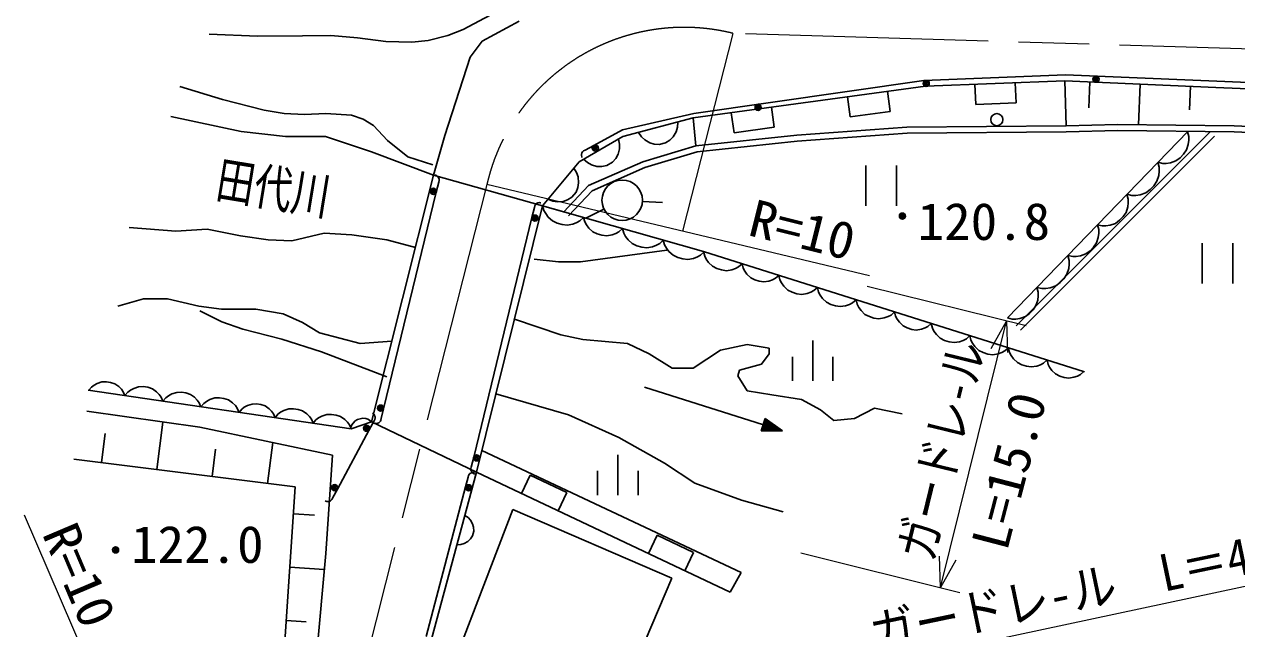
# Model space of a CAD drawing. Units: millimetres, scale not verified. Extents: x 40000 to 680000, y 20000 to 380000.
# Drawn here: x 167410 to 227336, y 298054 to 327914 of the extents above; entities that cross this region are included whole.
import ezdxf
from ezdxf.enums import TextEntityAlignment as Align

# ---------------------------------------------------------------- set-up
doc = ezdxf.new("R2010")
doc.units = ezdxf.units.MM
doc.header["$LTSCALE"] = 1000
doc.linetypes.add('CHAIN', pattern=[18.5, 12, -1.5, 3.5, -1.5])
for name, color, linetype, lineweight in [('M-BGD', 7, 'Continuous', 25), ('M-BMK', 2, 'CHAIN', 13), ('M-STR-HTXT', 7, 'Continuous', 13)]:
    doc.layers.add(name, color=color, linetype=linetype, lineweight=lineweight)
doc.layers.add('M-BMK-HTXT', color=7, linetype='Continuous')
doc.styles.add('ＭＳ ゴシック', font='')
doc.styles.get('ＭＳ ゴシック').set_extended_font_data('MS Gothic')

msp = doc.modelspace()

# ---------------------------------------------------------------- linework, layer by layer
at = {"layer": 'M-BGD'}
for p, q in [((191872, 328067), (190037, 327074)), ((190037, 327074), (189441, 326281)), ((189441, 326281), (188201, 322412)), ((211867, 325137), (218877, 325409)), ((218877, 325409), (237190, 324648)), ((200475, 323285), (211950, 324859)), ((200510, 323507), (211867, 325137)), ((211950, 324859), (218835, 325121)), ((214394, 324952), (214432, 323953)), ((216430, 324029), (216392, 325028)), ((218835, 325121), (226295, 324794)), ((218835, 325121), (218901, 322892)), ((220079, 325067), (220022, 323779)), ((222565, 324957), (222477, 322946)), ((225052, 324848), (225001, 323690)), ((208091, 324330), (208227, 323339)), ((210208, 323611), (210072, 324602)), ((226295, 324794), (238230, 324269)), ((204470, 322824), (204335, 323815)), ((208227, 323339), (210208, 323611)), ((214432, 323953), (216430, 324029)), ((174660, 323354), (178132, 322610)), ((196977, 322691), (200510, 323507)), ((197000, 322367), (200475, 323285)), ((199688, 322829), (199704, 323082)), ((200475, 323285), (200606, 321908)), ((200606, 321908), (200475, 323285)), ((202353, 323543), (202489, 322552)), ((178132, 322610), (180314, 322362)), ((188201, 322412), (187643, 320461)), ((195565, 321931), (196977, 322691)), ((197771, 322571), (197909, 322359)), ((199481, 322361), (199623, 322605)), ((199623, 322605), (199688, 322829)), ((205590, 322433), (200606, 321908)), ((205590, 322433), (200606, 321908)), ((202489, 322552), (204470, 322824)), ((211032, 322826), (205590, 322433)), ((211032, 322826), (205590, 322433)), ((211044, 322526), (205616, 322134)), ((218901, 322892), (211032, 322826)), ((218901, 322892), (211032, 322826)), ((218906, 322592), (211044, 322526)), ((215998, 313405), (224911, 322618)), ((226026, 322605), (216434, 313017)), ((221443, 322957), (218901, 322892)), ((221451, 322658), (218906, 322592)), ((227213, 322892), (221443, 322957)), ((227205, 322592), (221451, 322658)), ((224961, 322368), (224898, 322604)), ((231912, 322396), (227205, 322592)), ((231935, 322695), (227213, 322892)), ((180314, 322362), (182299, 322362)), ((182299, 322362), (184580, 321618)), ((194836, 321121), (197000, 322367)), ((195124, 321694), (195565, 321931)), ((196835, 321995), (196784, 322243)), ((196831, 321762), (196835, 321995)), ((197909, 322359), (198076, 322197)), ((200606, 321908), (197983, 321121)), ((200606, 321908), (197983, 321121)), ((198076, 322197), (198321, 322054)), ((198321, 322054), (198545, 321989)), ((198545, 321989), (198797, 321973)), ((198797, 321973), (199107, 322055)), ((199107, 322055), (199318, 322194)), ((199318, 322194), (199481, 322361)), ((205616, 322134), (200666, 321613)), ((226238, 322393), (216646, 312805)), ((224853, 321712), (224938, 321981)), ((224938, 321981), (224964, 322190)), ((224964, 322190), (224961, 322368)), ((184580, 321618), (187643, 320461)), ((194949, 321429), (194952, 321487)), ((194960, 321366), (194949, 321429)), ((194952, 321487), (194972, 321555)), ((194979, 321331), (194960, 321366)), ((194972, 321555), (195002, 321605)), ((195002, 321605), (195054, 321656)), ((195051, 321245), (195240, 321077)), ((195054, 321656), (195124, 321694)), ((196476, 321096), (196644, 321285)), ((196644, 321285), (196757, 321489)), ((196757, 321489), (196831, 321762)), ((200666, 321613), (198087, 320839)), ((224327, 321169), (224533, 321321)), ((224533, 321321), (224708, 321502)), ((224708, 321502), (224853, 321712)), ((193030, 318950), (194836, 321121)), ((194706, 320590), (194573, 320805)), ((195240, 321077), (195444, 320964)), ((197983, 321121), (195295, 319941)), ((197983, 321121), (195295, 319941)), ((195444, 320964), (195717, 320890)), ((198087, 320839), (195472, 319691)), ((195717, 320890), (195950, 320886)), ((195950, 320886), (196198, 320937)), ((196198, 320937), (196476, 321096)), ((209001, 320943), (209001, 318943)), ((210521, 318943), (210521, 320943)), ((223504, 320847), (223437, 321095)), ((223437, 321095), (223676, 321039)), ((223479, 320442), (223507, 320660)), ((223507, 320660), (223504, 320847)), ((223676, 321039), (223854, 321042)), ((223854, 321042), (224061, 321076)), ((224061, 321076), (224327, 321169)), ((187643, 320461), (184572, 308276)), ((193030, 318950), (187643, 320461)), ((187722, 320461), (187761, 320452)), ((187761, 320452), (187815, 320418)), ((187894, 320110), (187776, 319625)), ((187815, 320418), (187856, 320377)), ((187856, 320377), (187893, 320317)), ((187893, 320317), (187910, 320261)), ((187913, 320188), (187894, 320110)), ((187910, 320261), (187913, 320188)), ((194783, 320370), (194706, 320590)), ((194773, 319858), (194809, 320088)), ((194809, 320088), (194783, 320370)), ((223239, 319940), (223391, 320161)), ((223391, 320161), (223479, 320442)), ((187776, 319625), (185168, 308919)), ((195295, 319941), (194083, 318651)), ((195295, 319941), (194083, 318651)), ((195472, 319691), (194302, 318445)), ((194477, 319376), (194681, 319622)), ((194681, 319622), (194773, 319858)), ((221971, 319277), (221908, 319514)), ((221908, 319514), (222158, 319456)), ((222158, 319456), (222344, 319459)), ((222344, 319459), (222562, 319493)), ((222562, 319493), (222840, 319591)), ((222840, 319591), (223055, 319751)), ((223055, 319751), (223239, 319940)), ((189758, 305785), (193030, 318950)), ((192504, 318375), (192622, 318861)), ((192622, 318861), (192641, 318938)), ((192641, 318938), (192662, 318985)), ((192662, 318985), (192706, 319036)), ((192706, 319036), (192744, 319068)), ((192744, 319068), (192790, 319087)), ((192790, 319087), (192856, 319102)), ((192856, 319102), (192906, 319100)), ((192906, 319100), (192936, 319093)), ((193030, 318950), (200986, 316685)), ((193030, 318950), (193094, 318714)), ((194083, 318651), (193030, 318950)), ((193294, 319267), (193529, 319175)), ((193529, 319175), (193760, 319140)), ((193760, 319140), (194042, 319165)), ((194042, 319165), (194262, 319242)), ((194262, 319242), (194477, 319376)), ((197961, 319166), (198959, 319115)), ((221863, 318622), (221948, 318891)), ((221948, 318891), (221974, 319099)), ((221974, 319099), (221971, 319277)), ((189624, 306528), (192504, 318375)), ((193094, 318714), (193181, 318558)), ((193181, 318558), (193308, 318391)), ((193308, 318391), (193516, 318201)), ((194716, 318121), (194871, 318208)), ((194871, 318208), (195050, 318375)), ((195050, 318375), (195111, 318150)), ((196063, 318780), (195164, 318342)), ((221338, 318079), (221543, 318230)), ((221543, 318230), (221718, 318412)), ((221718, 318412), (221863, 318622)), ((172603, 317880), (174905, 317692)), ((174905, 317692), (176456, 317786)), ((176456, 317786), (178100, 317457)), ((193516, 318201), (193746, 318091)), ((193746, 318091), (193989, 318022)), ((193989, 318022), (194243, 317994)), ((194243, 317994), (194520, 318046)), ((194520, 318046), (194716, 318121)), ((195111, 318150), (195193, 318002)), ((195193, 318002), (195314, 317842)), ((195314, 317842), (195512, 317661)), ((195512, 317661), (195732, 317557)), ((196655, 317585), (196803, 317668)), ((196803, 317668), (196974, 317827)), ((196974, 317827), (197037, 317591)), ((220511, 317768), (220448, 318004)), ((220448, 318004), (220686, 317949)), ((220514, 317590), (220511, 317768)), ((220686, 317949), (220864, 317952)), ((220864, 317952), (221072, 317985)), ((221072, 317985), (221338, 318079)), ((178100, 317457), (179462, 317269)), ((179462, 317269), (180637, 317222)), ((180637, 317222), (182234, 317598)), ((182234, 317598), (183597, 317504)), ((183597, 317504), (185335, 317269)), ((185335, 317269), (186744, 316894)), ((195732, 317557), (195963, 317491)), ((195963, 317491), (196205, 317464)), ((196205, 317464), (196468, 317514)), ((196468, 317514), (196655, 317585)), ((197037, 317591), (197124, 317435)), ((197124, 317435), (197251, 317268)), ((197251, 317268), (197459, 317078)), ((197459, 317078), (197690, 316968)), ((198659, 316998), (198815, 317085)), ((198815, 317085), (198993, 317252)), ((198993, 317252), (199057, 317016)), ((199057, 317016), (199144, 316860)), ((220258, 316902), (220403, 317113)), ((220403, 317113), (220488, 317381)), ((220488, 317381), (220514, 317590)), ((225625, 317107), (225625, 315107)), ((227145, 315107), (227145, 317107)), ((197690, 316968), (197932, 316899)), ((197932, 316899), (198186, 316871)), ((198186, 316871), (198463, 316923)), ((198463, 316923), (198659, 316998)), ((199144, 316860), (199271, 316693)), ((199271, 316693), (199478, 316503)), ((199478, 316503), (199709, 316393)), ((200482, 316348), (200679, 316423)), ((200679, 316423), (200834, 316509)), ((200834, 316509), (201013, 316677)), ((200986, 316685), (219816, 310743)), ((200986, 316685), (201040, 316458)), ((201040, 316458), (201118, 316307)), ((219054, 316247), (218988, 316495)), ((218988, 316495), (219226, 316440)), ((219226, 316440), (219404, 316443)), ((219404, 316443), (219612, 316476)), ((219612, 316476), (219877, 316569)), ((219877, 316569), (220083, 316721)), ((220083, 316721), (220258, 316902)), ((199709, 316393), (199952, 316324)), ((199952, 316324), (200206, 316296)), ((200206, 316296), (200482, 316348)), ((201118, 316307), (201235, 316145)), ((201235, 316145), (201427, 315958)), ((201427, 315958), (201644, 315848)), ((201644, 315848), (201873, 315776)), ((202379, 315784), (202568, 315850)), ((202568, 315850), (202718, 315928)), ((202718, 315928), (202893, 316083)), ((202893, 316083), (202944, 315867)), ((202944, 315867), (203019, 315724)), ((218941, 315561), (219029, 315842)), ((219029, 315842), (219057, 316061)), ((219057, 316061), (219054, 316247)), ((201873, 315776), (202114, 315741)), ((202114, 315741), (202379, 315784)), ((203019, 315724), (203130, 315570)), ((203130, 315570), (203313, 315393)), ((203313, 315393), (203519, 315288)), ((203519, 315288), (203736, 315219)), ((203736, 315219), (203965, 315187)), ((203965, 315187), (204217, 315227)), ((204217, 315227), (204396, 315290)), ((204396, 315290), (204539, 315364)), ((204539, 315364), (204705, 315511)), ((204705, 315511), (204759, 315284)), ((204759, 315284), (204837, 315134)), ((218605, 315151), (218789, 315340)), ((218789, 315340), (218941, 315561)), ((204837, 315134), (204954, 314971)), ((204954, 314971), (205147, 314785)), ((205147, 314785), (205364, 314674)), ((205364, 314674), (205592, 314602)), ((205833, 314568), (206098, 314610)), ((206098, 314610), (206287, 314677)), ((206287, 314677), (206438, 314755)), ((206438, 314755), (206612, 314909)), ((206612, 314909), (206666, 314683)), ((206666, 314683), (206745, 314532)), ((217521, 314677), (217458, 314914)), ((217458, 314914), (217708, 314856)), ((217524, 314499), (217521, 314677)), ((217708, 314856), (217894, 314859)), ((217894, 314859), (218112, 314894)), ((218112, 314894), (218390, 314992)), ((218390, 314992), (218605, 315151)), ((173308, 314357), (172039, 313981)), ((174482, 314357), (173308, 314357)), ((176033, 313981), (174482, 314357)), ((205592, 314602), (205833, 314568)), ((206745, 314532), (206861, 314370)), ((206861, 314370), (207054, 314183)), ((207054, 314183), (207271, 314073)), ((207271, 314073), (207500, 314000)), ((208006, 314008), (208194, 314075)), ((208194, 314075), (208345, 314153)), ((208345, 314153), (208520, 314308)), ((208520, 314308), (208574, 314081)), ((208574, 314081), (208652, 313930)), ((217268, 313812), (217413, 314022)), ((217413, 314022), (217498, 314291)), ((217498, 314291), (217524, 314499)), ((177160, 313840), (176033, 313981)), ((178852, 313840), (177160, 313840)), ((180214, 313605), (178852, 313840)), ((181154, 313182), (180214, 313605)), ((207500, 314000), (207741, 313966)), ((207741, 313966), (208006, 314008)), ((208652, 313930), (208769, 313768)), ((208769, 313768), (208961, 313581)), ((208961, 313581), (209178, 313471)), ((209178, 313471), (209407, 313399)), ((209913, 313407), (210102, 313473)), ((210102, 313473), (210252, 313551)), ((210252, 313551), (210427, 313706)), ((210427, 313706), (210478, 313490)), ((210478, 313490), (210553, 313347)), ((216622, 313385), (216888, 313479)), ((216888, 313479), (217093, 313631)), ((217093, 313631), (217268, 313812)), ((181999, 312665), (181154, 313182)), ((191637, 313345), (193932, 312571)), ((209407, 313399), (209648, 313364)), ((209648, 313364), (209913, 313407)), ((210553, 313347), (210663, 313193)), ((210663, 313193), (210847, 313016)), ((210847, 313016), (211053, 312911)), ((211053, 312911), (211270, 312842)), ((211270, 312842), (211499, 312810)), ((211499, 312810), (211751, 312850)), ((211751, 312850), (211930, 312913)), ((211930, 312913), (212073, 312987)), ((212073, 312987), (212239, 313134)), ((212239, 313134), (212293, 312907)), ((212293, 312907), (212371, 312757)), ((215998, 313405), (216236, 313349)), ((216236, 313349), (216415, 313352)), ((216415, 313352), (216622, 313385)), ((184019, 312149), (181999, 312665)), ((185574, 312253), (184019, 312149)), ((193932, 312571), (195013, 312337)), ((195013, 312337), (197221, 312149)), ((206376, 312293), (206376, 310293)), ((212371, 312757), (212488, 312594)), ((212488, 312594), (212681, 312408)), ((212681, 312408), (212897, 312297)), ((212897, 312297), (213126, 312225)), ((213126, 312225), (213367, 312191)), ((213367, 312191), (213632, 312233)), ((213632, 312233), (213821, 312300)), ((213821, 312300), (213971, 312378)), ((213971, 312378), (214146, 312532)), ((214146, 312532), (214200, 312306)), ((214200, 312306), (214279, 312155)), ((197221, 312149), (198301, 311632)), ((198301, 311632), (199429, 310927)), ((200462, 310927), (201825, 311820)), ((201825, 311820), (203140, 312102)), ((203140, 312102), (204221, 311914)), ((204221, 311632), (203845, 311115)), ((204221, 311914), (204221, 311632)), ((214279, 312155), (214395, 311993)), ((214395, 311993), (214588, 311806)), ((214588, 311806), (214805, 311696)), ((214805, 311696), (215034, 311623)), ((215034, 311623), (215275, 311589)), ((215275, 311589), (215540, 311631)), ((215540, 311631), (215728, 311698)), ((215728, 311698), (215879, 311776)), ((215879, 311776), (216053, 311931)), ((216053, 311931), (216108, 311704)), ((216108, 311704), (216186, 311553)), ((203845, 311115), (202764, 310833)), ((205376, 311493), (205376, 310293)), ((207376, 311493), (207376, 310293)), ((216186, 311553), (216302, 311391)), ((216302, 311391), (216495, 311204)), ((216495, 311204), (216712, 311094)), ((216712, 311094), (216941, 311022)), ((216941, 311022), (217182, 310987)), ((217182, 310987), (217447, 311030)), ((217447, 311030), (217636, 311096)), ((217636, 311096), (217786, 311174)), ((217786, 311174), (217961, 311329)), ((217961, 311329), (218012, 311113)), ((218012, 311113), (218087, 310970)), ((199429, 310927), (200462, 310927)), ((202764, 310833), (202670, 310551)), ((202670, 310551), (203140, 309800)), ((218087, 310970), (218197, 310816)), ((218197, 310816), (218380, 310639)), ((218380, 310639), (218586, 310534)), ((218586, 310534), (218804, 310465)), ((218804, 310465), (219033, 310433)), ((219033, 310433), (219285, 310473)), ((219285, 310473), (219464, 310536)), ((219464, 310536), (219607, 310610)), ((219607, 310610), (219773, 310757)), ((183565, 307924), (170574, 309837)), ((170738, 309995), (170604, 309833)), ((170860, 310086), (170738, 309995)), ((171018, 310172), (170860, 310086)), ((171248, 310247), (171018, 310172)), ((171467, 310252), (171248, 310247)), ((171680, 310220), (171467, 310252)), ((171889, 310153), (171680, 310220)), ((172087, 310015), (171889, 310153)), ((172214, 309887), (172087, 310015)), ((172305, 309764), (172214, 309887)), ((172655, 309838), (172526, 309742)), ((172822, 309929), (172655, 309838)), ((173064, 310008), (172822, 309929)), ((173295, 310013), (173064, 310008)), ((173521, 309979), (173295, 310013)), ((173741, 309909), (173521, 309979)), ((173950, 309763), (173741, 309909)), ((198066, 309988), (204879, 307826)), ((172385, 309570), (172305, 309764)), ((172526, 309742), (172385, 309570)), ((174084, 309628), (173950, 309763)), ((174180, 309498), (174084, 309628)), ((174265, 309294), (174180, 309498)), ((174405, 309465), (174265, 309294)), ((174535, 309561), (174405, 309465)), ((174702, 309652), (174535, 309561)), ((174944, 309731), (174702, 309652)), ((175175, 309736), (174944, 309731)), ((175401, 309703), (175175, 309736)), ((175621, 309632), (175401, 309703)), ((175830, 309486), (175621, 309632)), ((175963, 309351), (175830, 309486)), ((176060, 309221), (175963, 309351)), ((176145, 309017), (176060, 309221)), ((176415, 309284), (176285, 309188)), ((176582, 309375), (176415, 309284)), ((176824, 309455), (176582, 309375)), ((177055, 309459), (176824, 309455)), ((177280, 309426), (177055, 309459)), ((177500, 309355), (177280, 309426)), ((177709, 309209), (177500, 309355)), ((190722, 309663), (194308, 308625)), ((203140, 309800), (204362, 309612)), ((204362, 309612), (205818, 309377)), ((205818, 309377), (206758, 308860)), ((170509, 308794), (176082, 308007)), ((176285, 309188), (176145, 309017)), ((177843, 309074), (177709, 309209)), ((177939, 308945), (177843, 309074)), ((178024, 308740), (177939, 308945)), ((178158, 308902), (178024, 308740)), ((178280, 308993), (178158, 308902)), ((178438, 309079), (178280, 308993)), ((178668, 309155), (178438, 309079)), ((178887, 309159), (178668, 309155)), ((179100, 309127), (178887, 309159)), ((179309, 309060), (179100, 309127)), ((179507, 308922), (179309, 309060)), ((179633, 308794), (179507, 308922)), ((179725, 308671), (179633, 308794)), ((179805, 308478), (179725, 308671)), ((179946, 308649), (179805, 308478)), ((180075, 308745), (179946, 308649)), ((180242, 308836), (180075, 308745)), ((180484, 308915), (180242, 308836)), ((180715, 308920), (180484, 308915)), ((180941, 308887), (180715, 308920)), ((181161, 308816), (180941, 308887)), ((181370, 308670), (181161, 308816)), ((181504, 308535), (181370, 308670)), ((182364, 308639), (182122, 308559)), ((182595, 308643), (182364, 308639)), ((182821, 308610), (182595, 308643)), ((184619, 308708), (184655, 308689)), ((184655, 308689), (184698, 308643)), ((184698, 308643), (184728, 308593)), ((185168, 308919), (185049, 308434)), ((194308, 308625), (196798, 307498)), ((206758, 308860), (207415, 308343)), ((208449, 308437), (209436, 308954)), ((209436, 308954), (210798, 308672)), ((173959, 305917), (174255, 308265)), ((181600, 308405), (181504, 308535)), ((181685, 308201), (181600, 308405)), ((181825, 308372), (181685, 308201)), ((181955, 308468), (181825, 308372)), ((182122, 308559), (181955, 308468)), ((183041, 308539), (182821, 308610)), ((183250, 308393), (183041, 308539)), ((183383, 308258), (183250, 308393)), ((183480, 308128), (183383, 308258)), ((183565, 307924), (183480, 308128)), ((183559, 308039), (183533, 307913)), ((183600, 308123), (183559, 308039)), ((184572, 308276), (183565, 307924)), ((183661, 308214), (183600, 308123)), ((183764, 308320), (183661, 308214)), ((183881, 308384), (183764, 308320)), ((184006, 308428), (183881, 308384)), ((184138, 308451), (184006, 308428)), ((184284, 308432), (184138, 308451)), ((184389, 308399), (184284, 308432)), ((184473, 308358), (184389, 308399)), ((184698, 308326), (184461, 307885)), ((184572, 308276), (184473, 308358)), ((184572, 308276), (189758, 305785)), ((184736, 308396), (184698, 308326)), ((184728, 308593), (184748, 308526)), ((184764, 308194), (184735, 308201)), ((184751, 308467), (184736, 308396)), ((184748, 308526), (184751, 308467)), ((184815, 308192), (184764, 308194)), ((184881, 308207), (184815, 308192)), ((184927, 308227), (184881, 308207)), ((184965, 308259), (184927, 308227)), ((185009, 308310), (184965, 308259)), ((185030, 308356), (185009, 308310)), ((185049, 308434), (185030, 308356)), ((204022, 308434), (203829, 307824)), ((204042, 308365), (203885, 307869)), ((204062, 308295), (203941, 307914)), ((204082, 308226), (203997, 307959)), ((204879, 307826), (204022, 308434)), ((204764, 307863), (204042, 308365)), ((204102, 308157), (204054, 308004)), ((204650, 307899), (204062, 308295)), ((204535, 307935), (204082, 308226)), ((204421, 307972), (204102, 308157)), ((204122, 308087), (204110, 308049)), ((204110, 308049), (204269, 308020)), ((204269, 308020), (204122, 308087)), ((207415, 308343), (208449, 308437)), ((171222, 306261), (171402, 307695)), ((176082, 308007), (182639, 306630)), ((184461, 307885), (182885, 304951)), ((196798, 307498), (199053, 306229)), ((203829, 307824), (204879, 307826)), ((203885, 307869), (204764, 307863)), ((203941, 307914), (204650, 307899)), ((203997, 307959), (204535, 307935)), ((204054, 308004), (204421, 307972)), ((176697, 305572), (176866, 306920)), ((179435, 305228), (179689, 307249)), ((189758, 305785), (190026, 306863)), ((190026, 306863), (202849, 300825)), ((180803, 305056), (169853, 306433)), ((182639, 306630), (182312, 301777)), ((189505, 306043), (189624, 306528)), ((196747, 306651), (196747, 304651)), ((199053, 306229), (200556, 305243)), ((186686, 294355), (189758, 305785)), ((189372, 305620), (189394, 305665)), ((189394, 305665), (189438, 305716)), ((189438, 305716), (189478, 305747)), ((189478, 305747), (189524, 305765)), ((189487, 305965), (189505, 306043)), ((189489, 305892), (189487, 305965)), ((189507, 305836), (189489, 305892)), ((189544, 305776), (189507, 305836)), ((189524, 305765), (189590, 305779)), ((189585, 305735), (189544, 305776)), ((189639, 305701), (189585, 305735)), ((189590, 305779), (189641, 305776)), ((189678, 305692), (189639, 305701)), ((189641, 305776), (189670, 305768)), ((202295, 299868), (189758, 305785)), ((192414, 305637), (191988, 304732)), ((194223, 304783), (192414, 305637)), ((195747, 305851), (195747, 304651)), ((197747, 305851), (197747, 304651)), ((180082, 294499), (180803, 305056)), ((187267, 297668), (189223, 305059)), ((189223, 305059), (189351, 305542)), ((189351, 305542), (189372, 305620)), ((200556, 305243), (202858, 304397)), ((182611, 304440), (182578, 304400)), ((182649, 304510), (182611, 304440)), ((182885, 304951), (182649, 304510)), ((193796, 303879), (194223, 304783)), ((182313, 304350), (182287, 304364)), ((182362, 304335), (182313, 304350)), ((182429, 304333), (182362, 304335)), ((182478, 304341), (182429, 304333)), ((182524, 304362), (182478, 304341)), ((182578, 304400), (182524, 304362)), ((188037, 294777), (191555, 303950)), ((191555, 303950), (199409, 300557)), ((202858, 304397), (204926, 303833)), ((180713, 303736), (181747, 303666)), ((189343, 303547), (189184, 303652)), ((189464, 303421), (189343, 303547)), ((189570, 303237), (189464, 303421)), ((189618, 303069), (189570, 303237)), ((189462, 302490), (189567, 302648)), ((189567, 302648), (189629, 302880)), ((189629, 302880), (189618, 303069)), ((198683, 302678), (198256, 301774)), ((200492, 301825), (198683, 302678)), ((188795, 302203), (188985, 302214)), ((188985, 302214), (189153, 302262)), ((189153, 302262), (189337, 302368)), ((189337, 302368), (189462, 302490)), ((182312, 301777), (181590, 293843)), ((200065, 300920), (200492, 301825)), ((180533, 301097), (182239, 300980)), ((199409, 300557), (195702, 291823)), ((202849, 300825), (202295, 299868)), ((180353, 298458), (181341, 298390))]:
    msp.add_line(p, q, dxfattribs=at)
for points in [[(176545, 327422), (178943, 327328), (181167, 327345), (182567, 327351), (183887, 327238), (185278, 327066), (186573, 327033), (187376, 327117), (188350, 327353), (189100, 327651), (190165, 328208), (191229, 328770), (192171, 329147), (193529, 329501), (194945, 329760), (196731, 330006), (198526, 330151), (208173, 330257), (217898, 330887), (220316, 330945), (222906, 331133), (225106, 331539)], [(175106, 324842), (177206, 324191), (179266, 323671), (180255, 323511), (181254, 323453), (182312, 323502), (183588, 323415), (184164, 323222), (184679, 322908), (185371, 322175), (186370, 321364), (187606, 320973)], [(192618, 316311), (193813, 316184), (194903, 316174), (199166, 316757)], [(176093, 313756), (177169, 313222), (178205, 312845), (180148, 312351), (182100, 311737), (185331, 310495)]]:
    msp.add_lwpolyline(points, dxfattribs=at)
for centre, radius in [((211988, 324991), 150), ((211988, 324991), 90), ((211988, 324991), 30), ((220379, 325196), 150), ((220379, 325196), 90), ((220379, 325196), 30), ((203679, 323810), 150), ((203679, 323810), 90), ((203679, 323810), 30), ((215475, 323201), 300), ((195636, 321799), 150), ((195636, 321799), 90), ((195636, 321799), 30), ((196962, 319217), 1000), ((187630, 319660), 150), ((187630, 319660), 90), ((187630, 319660), 30), ((192649, 318339), 150), ((192649, 318339), 90), ((192649, 318339), 30), ((210814, 318439), 150), ((210814, 318439), 90), ((210814, 318439), 30), ((185022, 308955), 150), ((185022, 308955), 90), ((185022, 308955), 30), ((184329, 307956), 150), ((184329, 307956), 90), ((184329, 307956), 30), ((189769, 306493), 150), ((189769, 306493), 90), ((189769, 306493), 30), ((182753, 305022), 150), ((182753, 305022), 90), ((182753, 305022), 30), ((189368, 305020), 150), ((189368, 305020), 90), ((189368, 305020), 30), ((171926, 301946), 150), ((171926, 301946), 90), ((171926, 301946), 30)]:
    msp.add_circle(centre, radius, dxfattribs=at)
at = {"layer": 'M-BMK'}
for p, q in [((233541, 326518), (202429, 327465)), ((190276, 320000), (183339, 292748))]:
    msp.add_line(p, q, dxfattribs=at)
msp.add_arc((200022, 317760), 10000, 76.06842, 167.05167, dxfattribs=at)
at = {"layer": 'M-STR-HTXT'}
for p, q in [((202429, 327465), (199941, 317692)), ((209191, 315483), (190276, 320000)), ((216930, 313010), (209062, 314965)), ((212687, 300085), (215960, 313251)), ((215190, 311896), (215960, 313251)), ((215960, 313251), (216005, 311694)), ((167410, 303675), (175898, 283929)), ((201560, 294579), (240440, 302873)), ((205789, 301800), (213657, 299844)), ((212687, 300085), (212641, 301642)), ((213456, 301439), (212687, 300085))]:
    msp.add_line(p, q, dxfattribs=at)

# ---------------------------------------------------------------- texts
at = {"layer": 'M-BGD', "style": 'ＭＳ ゴシック', "width": 1.05}
for s, p in [('120.8', (211566, 316709)), ('122.0', (172691, 300757))]:
    msp.add_text(s, height=1833, dxfattribs=at).set_placement(p, align=Align.BOTTOM_LEFT)
at = {"layer": 'M-BMK-HTXT', "style": 'ＭＳ ゴシック', "width": 0.75}
msp.add_text('田代川', height=1833, rotation=350.7, dxfattribs=at).set_placement((176715, 318831), align=Align.BOTTOM_LEFT)
at = {"layer": 'M-STR-HTXT', "style": 'ＭＳ ゴシック'}
for s, rotation, width, p in [('R=10', 346, 1.05, (202975, 316974)), ('ガードレ-ル', 76.3, 0.8, (212857, 301178)), ('L=15.0', 75.4, 1.05, (216507, 301684)), ('R=10', 293, 1.05, (167766, 302540)), ('ガードレ-ル\u3000L＝47.0', 11.8, 0.9, (209531, 296348))]:
    msp.add_text(s, height=1833, rotation=rotation, dxfattribs=dict(at, width=width)).set_placement(p, align=Align.BOTTOM_LEFT)

doc.saveas('drawing.dxf')
